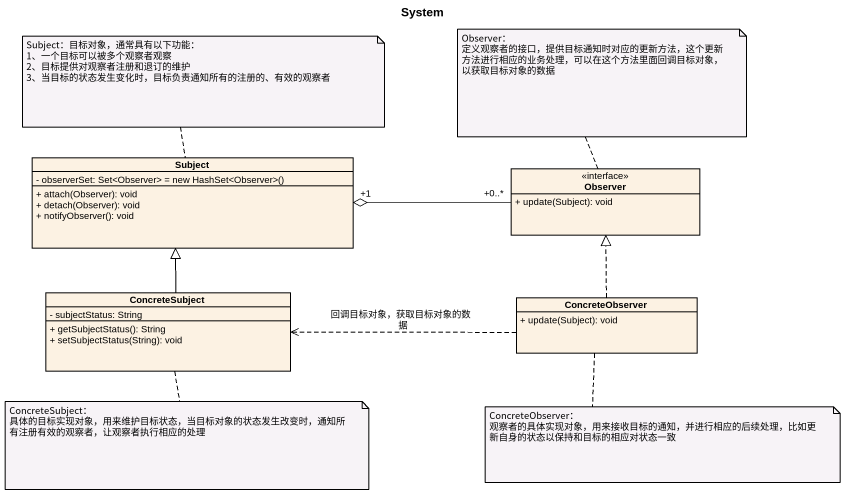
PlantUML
@startuml
title System
hide circle
hide empty members
skinparam classAttributeIconSize 0
class Subject {
  {field} - observerSet: Set<Observer> = new HashSet<Observer>()
  + attach(Observer): void
  + detach(Observer): void
  + notifyObserver(): void
}
class Observer <<interface>> {
  + update(Subject): void
}
class ConcreteSubject {
  - subjectStatus: String
  + getSubjectStatus(): String
  + setSubjectStatus(String): void
}
class ConcreteObserver {
  + update(Subject): void
}
Observer "+0..*" -left-o "+1" Subject
ConcreteSubject -up-|> Subject
ConcreteObserver .up.|> Observer
ConcreteObserver .left.> ConcreteSubject : 回调目标对象，获取目标对象的数据
note top of Subject
  Subject：目标对象，通常具有以下功能：
  1、一个目标可以被多个观察者观察
  2、目标提供对观察者注册和退订的维护
  3、当目标的状态发生变化时，目标负责通知所有的注册的、有效的观察者
end note
note top of Observer
  Observer：
  定义观察者的接口，提供目标通知时对应的更新方法，这个更新方法进行相应的业务处理，可以在这个方法里面回调目标对象，以获取目标对象的数据
end note
note bottom of ConcreteSubject
  ConcreteSubject：
  具体的目标实现对象，用来维护目标状态，当目标对象的状态发生改变时，通知所有注册有效的观察者，让观察者执行相应的处理
end note
note bottom of ConcreteObserver
  ConcreteObserver：
  观察者的具体实现对象，用来接收目标的通知，并进行相应的后续处理，比如更新自身的状态以保持和目标的相应对状态一致
end note
@enduml
